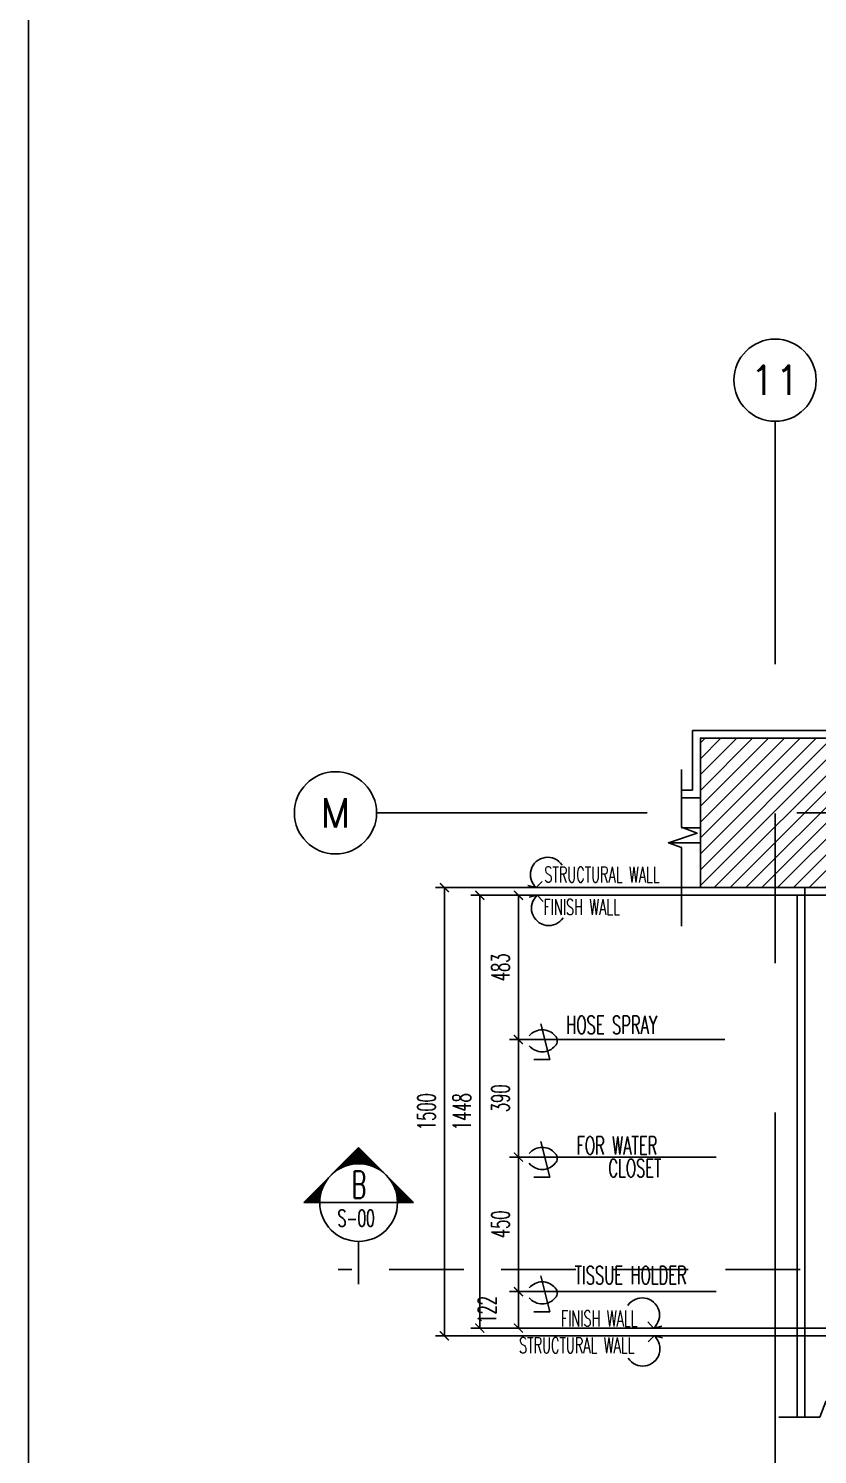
# Model space of a CAD drawing. Extents: x 417610.1 to 417639, y 43413.5 to 43433.4.
# Drawn here: x 417610.099 to 417612.739, y 43416.858 to 43421.629 of the extents above; entities that cross this region are included whole.
import ezdxf
from ezdxf.enums import TextEntityAlignment as Align

# ---------------------------------------------------------------- set-up
doc = ezdxf.new("R2010")
doc.units = 0
doc.header["$MEASUREMENT"] = 0
doc.header["$PDMODE"] = 3
doc.header["$PDSIZE"] = 0.1
doc.linetypes.add('CENTERX2', pattern=[4, 2.5, -0.5, 0.5, -0.5])
doc.linetypes.add('HIDDEN', pattern=[0.375, 0.25, -0.125])
doc.layers.get('0').update_dxf_attribs({"linetype": 'CONTINUOUS'})
doc.layers.get('DEFPOINTS').update_dxf_attribs({"linetype": 'CONTINUOUS'})
for name, color, linetype in [('2', 2, 'CONTINUOUS'), ('ARCDIMR', 4, 'CONTINUOUS'), ('AX', 6, 'CONTINUOUS'), ('AX-CR', 2, 'CONTINUOUS'), ('AX-TXT', 4, 'CONTINUOUS'), ('AXES', 11, 'CENTERX2'), ('COL', 2, 'CONTINUOUS'), ('DIM', 4, 'CONTINUOUS'), ('Dimout', 4, 'CONTINUOUS'), ('ELEV-MARK', 6, 'CONTINUOUS'), ('HAT', 8, 'CONTINUOUS'), ('INSUL', 7, 'CONTINUOUS'), ('Plaster', 7, 'CONTINUOUS'), ('TITLE', 6, 'CONTINUOUS'), ('TXT', 2, 'CONTINUOUS'), ('WALL', 6, 'CONTINUOUS')]:
    doc.layers.add(name, color=color, linetype=linetype)
doc.styles.add('ROMANS', font='ROMANS.shx', dxfattribs={"width": 0.6})
doc.dimstyles.new('R50', dxfattribs={"dimscale": 0, "dimtxt": 0.06, "dimasz": 0.03, "dimexe": 0.03, "dimexo": 0.03, "dimgap": 0.03, "dimtad": 1, "dimdec": 0, "dimlfac": 1000, "dimzin": 13, "dimdsep": 46, "dimtxsty": 'ROMANS', "dimblk": 'ARCHTICK', "dimcen": 0.09, "dimclrd": 4, "dimclre": 4, "dimclrt": 2, "dimadec": 0, "dimazin": 0, "dimtfac": 1, "dimtdec": 0, "dimtofl": 0, "dimtmove": 2, "dimatfit": 3, "dimldrblk": 'CLOSEDBLANK', "dimfxl": 0, "dimtolj": 1, "dimtzin": 0, "dimarcsym": 0})

# ---------------------------------------------------------------- blocks, each defined once
blk = doc.blocks.new('*X11')
at = {"color": 0}
for p, q in [((73379.2, 69507.8), (73872.4, 70001)), ((73379.2, 69560.8), (73819.4, 70001)), ((73379.2, 69613.9), (73766.3, 70001)), ((73379.2, 69666.9), (73713.3, 70001)), ((73379.2, 69719.9), (73660.3, 70001)), ((73379.2, 69773), (73607.2, 70001)), ((73379.2, 69826), (73554.2, 70001)), ((73379.2, 69879), (73501.2, 70001)), ((73379.2, 69932.1), (73448.1, 70001)), ((73379.2, 69985.1), (73395.1, 70001)), ((73425.4, 69501), (73879.2, 69954.8)), ((73478.5, 69501), (73879.2, 69901.7)), ((73531.5, 69501), (73879.2, 69848.7)), ((73584.5, 69501), (73879.2, 69795.7)), ((73637.6, 69501), (73879.2, 69742.6)), ((73690.6, 69501), (73879.2, 69689.6)), ((73743.6, 69501), (73879.2, 69636.6)), ((73796.7, 69501), (73879.2, 69583.5)), ((73849.7, 69501), (73879.2, 69530.5))]:
    blk.add_line(p, q, dxfattribs=at)
blk = doc.blocks.new('AXL')
at = {"layer": 'AX-CR'}
blk.add_circle((-350, 0), 350, dxfattribs=at)
at = {"layer": 'AX-TXT', "style": 'ROMANS'}
blk.add_attdef('AX', text='', height=250, dxfattribs=at).set_placement((-350, 0), align=Align.MIDDLE)
blk = doc.blocks.new('*X23')
at = {"color": 0}
for p, q in [((14608, 7877), (14819, 8088)), ((14625, 7890), (14821, 8086)), ((14637, 7899), (14823, 8084)), ((14647, 7905), (14825, 8082)), ((14656, 7910), (14826, 8081)), ((14664, 7915), (14828, 8079)), ((14671, 7919), (14830, 8077)), ((14678, 7922), (14832, 8075)), ((14685, 7925), (14833, 8073)), ((14691, 7928), (14835, 8072)), ((14697, 7930), (14837, 8070)), ((14703, 7933), (14839, 8068)), ((14709, 7935), (14841, 8066)), ((14714, 7937), (14842, 8065)), ((14719, 7938), (14844, 8063)), ((14725, 7940), (14846, 8061)), ((14730, 7941), (14848, 8059)), ((14734, 7943), (14849, 8058)), ((14739, 7944), (14851, 8056)), ((14744, 7945), (14853, 8054)), ((14749, 7946), (14855, 8052)), ((14753, 7947), (14856, 8051)), ((14757, 7948), (14858, 8049)), ((14762, 7949), (14860, 8047)), ((14766, 7950), (14862, 8045)), ((14770, 7950), (14863, 8043)), ((14774, 7951), (14865, 8042)), ((14778, 7951), (14867, 8040)), ((14782, 7952), (14869, 8038)), ((14786, 7952), (14871, 8036)), ((14790, 7953), (14872, 8035)), ((14794, 7953), (14874, 8033)), ((14798, 7953), (14876, 8031)), ((14802, 7953), (14878, 8029)), ((14805, 7954), (14879, 8028)), ((14809, 7954), (14881, 8026)), ((14813, 7954), (14883, 8024)), ((14816, 7954), (14885, 8022)), ((14820, 7954), (14886, 8020)), ((14823, 7954), (14888, 8019)), ((14827, 7954), (14890, 8017)), ((14830, 7954), (14892, 8015)), ((14834, 7953), (14894, 8013)), ((14837, 7953), (14895, 8012)), ((14840, 7953), (14897, 8010)), ((14844, 7953), (14899, 8008)), ((14847, 7953), (14901, 8006)), ((14850, 7952), (14902, 8005)), ((14853, 7952), (14904, 8003)), ((14856, 7952), (14906, 8001)), ((14860, 7951), (14908, 7999)), ((14863, 7951), (14909, 7997)), ((14866, 7950), (14911, 7996)), ((14869, 7950), (14913, 7994)), ((14872, 7949), (14915, 7992)), ((14875, 7949), (14917, 7990)), ((14878, 7948), (14918, 7989)), ((14881, 7948), (14920, 7987)), ((14884, 7947), (14922, 7985)), ((14887, 7947), (14924, 7983)), ((14890, 7946), (14925, 7982)), ((14893, 7945), (14927, 7980)), ((14895, 7945), (14929, 7978)), ((14898, 7944), (14931, 7976)), ((14901, 7943), (14932, 7974)), ((14904, 7942), (14934, 7973)), ((14907, 7942), (14936, 7971)), ((14909, 7941), (14938, 7969)), ((14912, 7940), (14939, 7967)), ((14915, 7939), (14941, 7966)), ((14917, 7938), (14943, 7964)), ((14920, 7937), (14945, 7962)), ((14923, 7937), (14947, 7960)), ((14925, 7936), (14948, 7959)), ((14928, 7935), (14950, 7957)), ((14931, 7934), (14952, 7955)), ((14933, 7933), (14954, 7953)), ((14936, 7932), (14955, 7952)), ((14938, 7931), (14957, 7950)), ((14941, 7930), (14959, 7948)), ((14943, 7929), (14961, 7946)), ((14946, 7928), (14962, 7944)), ((14948, 7927), (14964, 7943)), ((14951, 7926), (14966, 7941)), ((14953, 7925), (14968, 7939)), ((14956, 7923), (14970, 7937)), ((14958, 7922), (14971, 7936)), ((14960, 7921), (14973, 7934)), ((14963, 7920), (14975, 7932)), ((14965, 7919), (14977, 7930)), ((14967, 7918), (14978, 7929)), ((14970, 7916), (14980, 7927)), ((14972, 7915), (14982, 7925)), ((14974, 7914), (14984, 7923)), ((14977, 7913), (14985, 7921)), ((14979, 7911), (14987, 7920)), ((14981, 7910), (14989, 7918)), ((14983, 7909), (14991, 7916)), ((14986, 7908), (14993, 7914)), ((14988, 7906), (14994, 7913)), ((14990, 7905), (14996, 7911)), ((14992, 7903), (14998, 7909)), ((14994, 7902), (15000, 7907)), ((14997, 7901), (15001, 7906)), ((14999, 7899), (15003, 7904)), ((15001, 7898), (15005, 7902)), ((15003, 7896), (15007, 7900)), ((15005, 7895), (15008, 7898)), ((15007, 7894), (15010, 7897)), ((15009, 7892), (15012, 7895)), ((15011, 7891), (15014, 7893)), ((15013, 7889), (15016, 7891)), ((15015, 7888), (15017, 7890)), ((15017, 7886), (15019, 7888)), ((15019, 7884), (15021, 7886)), ((15021, 7883), (15023, 7884)), ((15023, 7881), (15024, 7883)), ((15025, 7880), (15026, 7881)), ((15027, 7878), (15028, 7879)), ((15029, 7877), (15030, 7877)), ((15031, 7875), (15031, 7875)), ((15033, 7873), (15033, 7874)), ((14360, 7629), (14571, 7839)), ((14364, 7629), (14557, 7822)), ((14368, 7629), (14549, 7810)), ((14371, 7629), (14542, 7800)), ((14375, 7629), (14537, 7791)), ((14378, 7629), (14533, 7783)), ((14382, 7629), (14529, 7776)), ((14385, 7629), (14525, 7769)), ((14389, 7629), (14522, 7762)), ((14392, 7629), (14519, 7756)), ((15035, 7872), (15035, 7872)), ((15036, 7870), (15037, 7870)), ((15038, 7868), (15038, 7868)), ((15040, 7867), (15040, 7867)), ((15042, 7865), (15042, 7865)), ((15044, 7863), (15044, 7863)), ((15046, 7861), (15046, 7861)), ((15047, 7860), (15047, 7860)), ((15051, 7856), (15051, 7856)), ((15053, 7854), (15053, 7854)), ((15054, 7852), (15054, 7853)), ((15056, 7851), (15056, 7851)), ((15058, 7849), (15058, 7849)), ((15059, 7847), (15060, 7847)), ((15061, 7845), (15061, 7845)), ((15063, 7843), (15063, 7844)), ((15064, 7841), (15065, 7842)), ((15066, 7839), (15067, 7840)), ((15068, 7837), (15069, 7838)), ((15069, 7836), (15070, 7837)), ((15071, 7834), (15072, 7835)), ((15072, 7832), (15074, 7833)), ((15074, 7830), (15076, 7831)), ((15076, 7828), (15077, 7830)), ((15077, 7826), (15079, 7828)), ((15079, 7824), (15081, 7826)), ((15080, 7822), (15083, 7824)), ((15082, 7820), (15084, 7822)), ((15083, 7818), (15086, 7821)), ((15085, 7815), (15088, 7819)), ((15086, 7813), (15090, 7817)), ((15087, 7811), (15092, 7815)), ((15089, 7809), (15093, 7814)), ((15090, 7807), (15095, 7812)), ((15092, 7805), (15097, 7810)), ((15093, 7803), (15099, 7808)), ((15094, 7801), (15100, 7807)), ((15096, 7798), (15102, 7805)), ((15097, 7796), (15104, 7803)), ((15098, 7794), (15106, 7801)), ((15100, 7792), (15107, 7799)), ((15101, 7790), (15109, 7798)), ((15102, 7787), (15111, 7796)), ((15104, 7785), (15113, 7794)), ((15105, 7783), (15115, 7792)), ((15106, 7780), (15116, 7791)), ((15107, 7778), (15118, 7789)), ((15108, 7776), (15120, 7787)), ((15110, 7773), (15122, 7785)), ((15111, 7771), (15123, 7784)), ((15112, 7769), (15125, 7782)), ((15113, 7766), (15127, 7780)), ((15114, 7764), (15129, 7778)), ((15115, 7761), (15130, 7777)), ((15116, 7759), (15132, 7775)), ((15117, 7756), (15134, 7773)), ((15118, 7754), (15136, 7771)), ((15119, 7751), (15137, 7769)), ((15121, 7749), (15139, 7768)), ((15122, 7746), (15141, 7766)), ((15122, 7744), (15143, 7764)), ((15123, 7741), (15145, 7762)), ((15124, 7739), (15146, 7761)), ((15125, 7736), (15148, 7759)), ((15126, 7733), (15150, 7757)), ((15127, 7731), (15152, 7755)), ((15128, 7728), (15153, 7754)), ((14396, 7629), (14517, 7750)), ((14399, 7629), (14515, 7744)), ((14403, 7629), (14513, 7739)), ((14406, 7629), (14511, 7733)), ((14410, 7629), (14509, 7728)), ((14413, 7629), (14507, 7723)), ((14417, 7629), (14506, 7718)), ((14421, 7629), (14505, 7713)), ((14424, 7629), (14503, 7708)), ((14428, 7629), (14502, 7703)), ((14431, 7629), (14501, 7699)), ((14435, 7629), (14500, 7694)), ((14438, 7629), (14499, 7690)), ((14442, 7629), (14499, 7686)), ((14445, 7629), (14498, 7681)), ((14449, 7629), (14497, 7677)), ((14452, 7629), (14497, 7673)), ((14456, 7629), (14496, 7669)), ((14459, 7629), (14496, 7665)), ((14463, 7629), (14495, 7661)), ((14466, 7629), (14495, 7657)), ((14470, 7629), (14494, 7653)), ((14474, 7629), (14494, 7649)), ((14477, 7629), (14494, 7646)), ((14481, 7629), (14494, 7642)), ((14484, 7629), (14494, 7638)), ((14488, 7629), (14494, 7635)), ((15129, 7725), (15155, 7752)), ((15130, 7723), (15157, 7750)), ((15130, 7720), (15159, 7748)), ((15131, 7717), (15160, 7746)), ((15132, 7714), (15162, 7745)), ((15133, 7712), (15164, 7743)), ((15133, 7709), (15166, 7741)), ((15134, 7706), (15168, 7739)), ((15135, 7703), (15169, 7738)), ((15136, 7700), (15171, 7736)), ((15136, 7697), (15173, 7734)), ((15137, 7695), (15175, 7732)), ((15137, 7692), (15176, 7731)), ((15138, 7689), (15178, 7729)), ((15139, 7686), (15180, 7727)), ((15139, 7683), (15182, 7725)), ((15140, 7680), (15183, 7723)), ((15140, 7676), (15185, 7722)), ((15140, 7673), (15187, 7720)), ((15141, 7670), (15189, 7718)), ((15141, 7667), (15191, 7716)), ((15142, 7664), (15192, 7715)), ((15142, 7661), (15194, 7713)), ((15142, 7658), (15196, 7711)), ((15143, 7654), (15198, 7709)), ((15143, 7651), (15199, 7708)), ((15143, 7648), (15201, 7706)), ((15143, 7644), (15203, 7704)), ((15143, 7641), (15205, 7702)), ((15143, 7637), (15206, 7700)), ((15143, 7634), (15208, 7699)), ((15144, 7631), (15210, 7697)), ((15145, 7629), (15212, 7695)), ((15149, 7629), (15214, 7693)), ((15152, 7629), (15215, 7692)), ((15156, 7629), (15217, 7690)), ((15159, 7629), (15219, 7688)), ((15163, 7629), (15221, 7686)), ((15167, 7629), (15222, 7685)), ((15170, 7629), (15224, 7683)), ((15174, 7629), (15226, 7681)), ((15177, 7629), (15228, 7679)), ((15181, 7629), (15229, 7678)), ((15184, 7629), (15231, 7676)), ((15188, 7629), (15233, 7674)), ((15191, 7629), (15235, 7672)), ((15195, 7629), (15236, 7670)), ((15198, 7629), (15238, 7669)), ((15202, 7629), (15240, 7667)), ((15205, 7629), (15242, 7665)), ((15209, 7629), (15244, 7663)), ((15212, 7629), (15245, 7662)), ((15216, 7629), (15247, 7660)), ((15220, 7629), (15249, 7658)), ((15223, 7629), (15251, 7656)), ((15227, 7629), (15252, 7655)), ((15230, 7629), (15254, 7653)), ((15234, 7629), (15256, 7651)), ((15237, 7629), (15258, 7649)), ((15241, 7629), (15259, 7647)), ((15244, 7629), (15261, 7646)), ((15248, 7629), (15263, 7644)), ((15251, 7629), (15265, 7642)), ((15255, 7629), (15267, 7640)), ((15258, 7629), (15268, 7639)), ((15262, 7629), (15270, 7637)), ((15266, 7629), (15272, 7635)), ((14491, 7629), (14494, 7631)), ((15269, 7629), (15274, 7633)), ((15273, 7629), (15275, 7632)), ((15276, 7629), (15277, 7630))]:
    blk.add_line(p, q, dxfattribs=at)
blk = doc.blocks.new('A$C00CD09EC')
at = {"layer": 'ELEV-MARK', "color": 6}
for p, q in [((0, 0.2734), (0.1838, 0.4572)), ((0.3677, 0.2734), (0.1838, 0.4572)), ((0.0538, 0.2734), (0, 0.2734)), ((0.3138, 0.2734), (0.0538, 0.2734)), ((0.3677, 0.2734), (0.3138, 0.2734))]:
    blk.add_line(p, q, dxfattribs=at)
at = {"layer": 'ELEV-MARK', "color": 6, "linetype": 'HIDDEN'}
for p, q in [((0.1838, 0), (0.1838, 0.1434)), ((1.6607, 0.0488), (0.1154, 0.0488))]:
    blk.add_line(p, q, dxfattribs=at)
at = {"layer": 'ELEV-MARK', "color": 6}
blk.add_circle((0.1838, 0.2734), 0.13, dxfattribs=at)
at = {"layer": 'ELEV-MARK', "color": 11, "xscale": -0.0004000000000132786, "yscale": 0.0004000000000132786, "zscale": 0.0004}
blk.add_blockref('*X23', (6.1113, -2.7781), dxfattribs=at)
at = {"layer": 'ELEV-MARK', "color": 6, "style": 'ROMANS', "width": 0.6}
blk.add_attdef('R', text='', height=0.09, dxfattribs=at).set_placement((0.1848, 0.3332), align=Align.MIDDLE)
at = {"layer": 'ELEV-MARK', "color": 2, "style": 'ROMANS', "width": 0.6}
blk.add_attdef('AR.00', text='', height=0.056, dxfattribs=at).set_placement((0.1756, 0.2211), align=Align.MIDDLE)
blk = doc.blocks.new('AXU')
at = {"layer": 'AX-CR'}
blk.add_circle((0, 350), 350, dxfattribs=at)
at = {"layer": 'AX-TXT', "style": 'ROMANS'}
blk.add_attdef('AX', text='', height=250, dxfattribs=at).set_placement((0, 350), align=Align.MIDDLE)
blk = doc.blocks.new('SCNTR', base_point=(3632.66, 549.66))
for q in [(3633.89, 554.57), (3636.1, 543.44)]:
    blk.add_line((3631.12, 543.44), q)
for centre, radius, start, end in [((3630.8, 549.38), 1.99, 133.3084, 182.4789), ((3633.47, 547.5), 5.23, 39.4883, 140.5117), ((3630.8, 549.21), 1.99, 177.5211, 226.6916), ((3633.47, 551.09), 5.23, 219.4883, 320.5117)]:
    blk.add_arc(centre, radius, start, end)
blk = doc.blocks.new('_ARCHTICK')
at = {"color": 0, "linetype": 'ByBlock', "const_width": 0.15}
blk.add_lwpolyline([(-0.5, -0.5), (0.5, 0.5)], dxfattribs=at)
blk = doc.blocks.new('*D60')
at = {"layer": 'DEFPOINTS', "color": 0}
for p in [(417611.7384, 43418.2462), (417612.4594, 43418.2462), (417612.4294, 43417.8527)]:
    blk.add_point(p, dxfattribs=at)
at = {"layer": 'Dimout', "color": 4, "lineweight": -2}
for p, q in [((417612.4294, 43418.2462), (417611.7084, 43418.2462)), ((417611.7384, 43417.8527), (417611.7384, 43418.2462)), ((417612.3994, 43417.8527), (417611.7084, 43417.8527))]:
    blk.add_line(p, q, dxfattribs=at)
at = {"layer": 'Dimout', "color": 4, "lineweight": -2, "xscale": 0.03, "yscale": 0.03, "zscale": 0.03}
for p, rotation in [((417611.7384, 43418.2462), 90), ((417611.7384, 43417.8527), 270)]:
    blk.add_blockref('_ARCHTICK', p, dxfattribs=dict(at, rotation=rotation))
at = {"layer": 'Dimout', "color": 2, "insert": (417611.6784, 43418.0495), "char_height": 0.06, "attachment_point": 5, "rotation": 90, "style": 'ROMANS'}
blk.add_mtext('\\A1;390', dxfattribs=at)
blk = doc.blocks.new('_ClosedBlank')
at = {"color": 0, "linetype": 'ByBlock', "lineweight": -2}
for p, q in [((-1, 0.17), (0, 0)), ((-1, 0.17), (-1, -0.17)), ((0, 0), (-1, -0.17))]:
    blk.add_line(p, q, dxfattribs=at)
blk = doc.blocks.new('*D61')
at = {"layer": 'DEFPOINTS', "color": 0}
for p in [(417611.7384, 43417.8527), (417612.4294, 43417.8527), (417612.4294, 43417.4027)]:
    blk.add_point(p, dxfattribs=at)
at = {"layer": 'Dimout', "color": 4, "lineweight": -2}
for p, q in [((417612.3994, 43417.8527), (417611.7084, 43417.8527)), ((417611.7384, 43417.4027), (417611.7384, 43417.8527)), ((417612.3994, 43417.4027), (417611.7084, 43417.4027))]:
    blk.add_line(p, q, dxfattribs=at)
at = {"layer": 'Dimout', "color": 4, "lineweight": -2, "xscale": 0.03, "yscale": 0.03, "zscale": 0.03}
for p, rotation in [((417611.7384, 43417.8527), 90), ((417611.7384, 43417.4027), 270)]:
    blk.add_blockref('_ARCHTICK', p, dxfattribs=dict(at, rotation=rotation))
at = {"layer": 'Dimout', "color": 2, "insert": (417611.6784, 43417.6277), "char_height": 0.06, "attachment_point": 5, "rotation": 90, "style": 'ROMANS'}
blk.add_mtext('\\A1;450', dxfattribs=at)
blk = doc.blocks.new('*D62')
at = {"layer": '2', "color": 4, "lineweight": -2}
for p, q in [((417612.843, 43418.7287), (417611.7084, 43418.7287)), ((417611.7384, 43418.7287), (417611.7384, 43418.2462)), ((417612.4294, 43418.2462), (417611.7084, 43418.2462))]:
    blk.add_line(p, q, dxfattribs=at)
at = {"layer": 'DEFPOINTS', "color": 0}
for p in [(417612.873, 43418.7287), (417611.7384, 43418.2462), (417612.4594, 43418.2462)]:
    blk.add_point(p, dxfattribs=at)
at = {"layer": '2', "color": 4, "lineweight": -2, "xscale": 0.03, "yscale": 0.03, "zscale": 0.03}
for p, rotation in [((417611.7384, 43418.7287), 90), ((417611.7384, 43418.2462), 270)]:
    blk.add_blockref('_ARCHTICK', p, dxfattribs=dict(at, rotation=rotation))
at = {"layer": '2', "color": 2, "insert": (417611.6784, 43418.4875), "char_height": 0.06, "attachment_point": 5, "rotation": 90, "style": 'ROMANS'}
blk.add_mtext('\\A1;483', dxfattribs=at)
blk = doc.blocks.new('*D63')
at = {"layer": '2', "color": 4, "lineweight": -2}
for p, q in [((417612.3694, 43417.4027), (417611.7084, 43417.4027)), ((417611.7384, 43417.2807), (417611.7384, 43417.4027)), ((417612.843, 43417.2807), (417611.7084, 43417.2807))]:
    blk.add_line(p, q, dxfattribs=at)
at = {"layer": 'DEFPOINTS', "color": 0}
for p in [(417611.7384, 43417.4027), (417612.3994, 43417.4027), (417612.873, 43417.2807)]:
    blk.add_point(p, dxfattribs=at)
at = {"layer": '2', "color": 4, "lineweight": -2, "xscale": 0.03, "yscale": 0.03, "zscale": 0.03}
for p, rotation in [((417611.7384, 43417.4027), 90), ((417611.7384, 43417.2807), 270)]:
    blk.add_blockref('_ARCHTICK', p, dxfattribs=dict(at, rotation=rotation))
at = {"layer": '2', "color": 2, "insert": (417611.6334, 43417.3417), "char_height": 0.06, "attachment_point": 5, "rotation": 90, "style": 'ROMANS'}
blk.add_mtext('\\A1;122', dxfattribs=at)
blk = doc.blocks.new('*D64')
at = {"layer": '2', "color": 4, "lineweight": -2}
for p, q in [((417611.7084, 43418.7287), (417611.579, 43418.7287)), ((417611.609, 43417.2807), (417611.609, 43418.7287)), ((417611.7084, 43417.2807), (417611.579, 43417.2807))]:
    blk.add_line(p, q, dxfattribs=at)
at = {"layer": 'DEFPOINTS', "color": 0}
for p in [(417611.609, 43418.7287), (417611.7384, 43418.7287), (417611.7384, 43417.2807)]:
    blk.add_point(p, dxfattribs=at)
at = {"layer": '2', "color": 4, "lineweight": -2, "xscale": 0.03, "yscale": 0.03, "zscale": 0.03}
for p, rotation in [((417611.609, 43418.7287), 90), ((417611.609, 43417.2807), 270)]:
    blk.add_blockref('_ARCHTICK', p, dxfattribs=dict(at, rotation=rotation))
at = {"layer": '2', "color": 2, "insert": (417611.549, 43418.0047), "char_height": 0.06, "attachment_point": 5, "rotation": 90, "style": 'ROMANS'}
blk.add_mtext('\\A1;1448', dxfattribs=at)
blk = doc.blocks.new('*D65')
at = {"layer": '2', "color": 4, "lineweight": -2}
for p, q in [((417612.817, 43418.7547), (417611.4608, 43418.7547)), ((417611.4908, 43418.7547), (417611.4908, 43417.2547)), ((417612.817, 43417.2547), (417611.4608, 43417.2547))]:
    blk.add_line(p, q, dxfattribs=at)
at = {"layer": 'DEFPOINTS', "color": 0}
for p in [(417612.847, 43418.7547), (417611.4908, 43417.2547), (417612.847, 43417.2547)]:
    blk.add_point(p, dxfattribs=at)
at = {"layer": '2', "color": 4, "lineweight": -2, "xscale": 0.03, "yscale": 0.03, "zscale": 0.03}
for p, rotation in [((417611.4908, 43418.7547), 90), ((417611.4908, 43417.2547), 270)]:
    blk.add_blockref('_ARCHTICK', p, dxfattribs=dict(at, rotation=rotation))
at = {"layer": '2', "color": 2, "insert": (417611.4308, 43418.0047), "char_height": 0.06, "attachment_point": 5, "rotation": 90, "style": 'ROMANS'}
blk.add_mtext('\\A1;1500', dxfattribs=at)
blk = doc.blocks.new('STRUC.W')
at = {"layer": 'DIM'}
blk.add_arc((0.0435, 0.0496), 0.066, 33.1771, 228.7793, dxfattribs=at)
at = {"layer": 'WALL'}
for q in [(-0.0318, 0.0075), (0.0228, 0.0234)]:
    blk.add_line((0, 0), q, dxfattribs=at)
at = {"layer": 'TXT', "style": 'ROMANS', "width": 0.6}
blk.add_text('STRUCTURAL WALL', height=0.06, dxfattribs=at).set_placement((0.0308, 0.0198))
blk = doc.blocks.new('FINISH.W')
at = {"layer": 'DIM'}
blk.add_arc((0.0435, -0.0496), 0.066, 131.2207, 326.8229, dxfattribs=at)
at = {"layer": 'WALL'}
for q in [(-0.0318, -0.0075), (0.0228, -0.0234)]:
    blk.add_line((0, 0), q, dxfattribs=at)
at = {"layer": 'TXT', "style": 'ROMANS', "width": 0.6}
blk.add_text('FINISH WALL', height=0.06, dxfattribs=at).set_placement((0.0232, -0.0748))
blk = doc.blocks.new('FINISH.WALL')
at = {"layer": 'DIM'}
blk.add_arc((-0.0435, 0.0496), 0.066, 311.2207, 146.8229, dxfattribs=at)
at = {"layer": 'WALL'}
for q in [(-0.0228, 0.0234), (0.0318, 0.0075)]:
    blk.add_line((0, 0), q, dxfattribs=at)
at = {"layer": 'TXT', "style": 'ROMANS', "width": 0.6}
blk.add_text('FINISH WALL', height=0.06, dxfattribs=at).set_placement((-0.3548, 0.0066))
blk = doc.blocks.new('STTRUC.WALL')
at = {"layer": 'DIM'}
blk.add_arc((-0.0435, -0.0496), 0.066, 213.1771, 48.7793, dxfattribs=at)
at = {"layer": 'WALL'}
for q in [(-0.0228, -0.0234), (0.0318, -0.0075)]:
    blk.add_line((0, 0), q, dxfattribs=at)
at = {"layer": 'TXT', "style": 'ROMANS', "width": 0.6}
blk.add_text('STRUCTURAL WALL', height=0.06, dxfattribs=at).set_placement((-0.516, -0.066))

msp = doc.modelspace()

# ---------------------------------------------------------------- linework, layer by layer
at = {"layer": '2'}
for points in [[(417612.284, 43418.625), (417612.284, 43418.8885), (417612.24, 43418.9045), (417612.336, 43418.9365), (417612.284, 43418.9566), (417612.284, 43419.1492)], [(417612.9313, 43416.983), (417612.8147, 43416.983), (417612.7987, 43416.939), (417612.7667, 43417.035), (417612.7467, 43416.983), (417612.6098, 43416.983)]]:
    msp.add_lwpolyline(points, dxfattribs=at)
at = {"layer": 'AXES'}
for p, q in [((417612.597, 43415.5021), (417612.597, 43420.3148)), ((417616.1694, 43419.0047), (417611.2637, 43419.0047))]:
    msp.add_line(p, q, dxfattribs=at)
at = {"layer": 'COL'}
msp.add_lwpolyline([(417612.347, 43418.7547), (417612.347, 43419.2547), (417612.847, 43419.2547), (417612.847, 43418.7547)], close=True, dxfattribs=at)
at = {"layer": 'INSUL'}
for p, q in [((417612.284, 43418.9547), (417612.347, 43418.9547)), ((417612.2406, 43418.9047), (417612.347, 43418.9047))]:
    msp.add_line(p, q, dxfattribs=at)
at = {"layer": 'Plaster'}
for p, q in [((417612.873, 43419.2807), (417612.321, 43419.2807)), ((417612.321, 43419.2807), (417612.321, 43419.0807)), ((417612.321, 43419.0807), (417612.284, 43419.0807)), ((417612.671, 43418.7287), (417612.284, 43418.7287)), ((417612.671, 43418.7287), (417612.671, 43416.983))]:
    msp.add_line(p, q, dxfattribs=at)
at = {"layer": 'TITLE'}
msp.add_line((417610.0994, 43433.42), (417610.0994, 43413.495), dxfattribs=at)
at = {"layer": 'WALL'}
for p, q in [((417612.347, 43419.0547), (417612.284, 43419.0547)), ((417612.347, 43418.7547), (417612.284, 43418.7547)), ((417612.697, 43418.7547), (417612.697, 43416.983))]:
    msp.add_line(p, q, dxfattribs=at)

# ---------------------------------------------------------------- block references
at = {"layer": 'ARCDIMR', "xscale": -0.01075199997285381, "yscale": 0.01075200000195764, "zscale": 0.010752}
for p in [(417611.8268, 43418.2458), (417611.8268, 43417.8523), (417611.8268, 43417.4023)]:
    msp.add_blockref('SCNTR', p, dxfattribs=at)
at = {"layer": 'AX', "xscale": 0.0003928571428904044, "yscale": 0.0003928571200231101, "zscale": 0.0003928571242306922}
for name, p, values in [('AXU', (417612.597, 43420.3148), {'AX': '11'}), ('AXL', (417611.2637, 43419.0047), {'AX': 'M'})]:
    msp.add_blockref(name, p, dxfattribs=at).add_auto_attribs(values)
at = {"layer": 'HAT', "xscale": 0.001000000047497451, "yscale": 0.0009999999892897904, "zscale": 0.001}
msp.add_blockref('*X11', (417538.9678, 43349.2537), dxfattribs=at)
at = {"layer": 'Plaster'}
msp.add_blockref('A$C00CD09EC', (417611.02, 43417.4273), dxfattribs=at).add_auto_attribs({'R': 'B', 'AR.00': 'S-00'})
at = {"layer": 'WALL', "xscale": 0.874999999996362, "yscale": 0.874999999996362, "zscale": 0.875}
for name, p in [('STRUC.W', (417611.798, 43418.7547)), ('FINISH.W', (417611.8016, 43418.7287))]:
    msp.add_blockref(name, p, dxfattribs=at)
at = {"layer": 'WALL', "extrusion": (0, 0, -1), "xscale": -0.875, "yscale": 0.875, "zscale": -0.875}
for name, p in [('FINISH.WALL', (-417612.1907, 43417.2807)), ('STTRUC.WALL', (-417612.1921, 43417.2547))]:
    msp.add_blockref(name, p, dxfattribs=at)

# ---------------------------------------------------------------- texts
at = {"layer": 'TXT', "style": 'ROMANS', "width": 0.6}
for s, p in [('HOSE SPRAY', (417611.8986, 43418.2649)), ('FOR WATER', (417611.9331, 43417.8614)), ('CLOSET', (417612.0393, 43417.786)), ('TISSUE HOLDER', (417611.9266, 43417.4274))]:
    msp.add_text(s, height=0.06, dxfattribs=at).set_placement(p)

# ---------------------------------------------------------------- dimensions: what is measured, and where the dimension line sits
at = {"layer": '2'}
for base, p1, p2, picture, middle in [((417611.4908, 43417.2547), (417612.847, 43418.7547), (417612.847, 43417.2547), '*D65', (417611.4308, 43418.0047)), ((417611.609, 43418.7287), (417611.7384, 43417.2807), (417611.7384, 43418.7287), '*D64', (417611.549, 43418.0047)), ((417611.73845, 43418.24621), (417612.87301, 43418.72872), (417612.45937, 43418.24621), '*D62', (417611.67845, 43418.48747)), ((417611.7384, 43417.4027), (417612.873, 43417.2807), (417612.3994, 43417.4027), '*D63', (417611.6334, 43417.3417))]:
    dim = msp.add_linear_dim(base=base, p1=p1, p2=p2, angle=90, dimstyle='R50', override={"dimscale": 1}, dxfattribs=at)
    dim.commit()
    dim.dimension.update_dxf_attribs({"geometry": picture, "text_midpoint": middle})
at = {"layer": 'Dimout'}
dim = msp.add_linear_dim(base=(417611.7384, 43418.2462), p1=(417612.4294, 43417.8527), p2=(417612.4594, 43418.2462), angle=270, text='390', dimstyle='R50', override={"dimscale": 1}, dxfattribs=at)
dim.commit()
dim.dimension.update_dxf_attribs({"geometry": '*D60', "text_midpoint": (417611.6784, 43418.0495)})
dim = msp.add_linear_dim(base=(417611.7384, 43417.8527), p1=(417612.4294, 43417.4027), p2=(417612.4294, 43417.8527), angle=270, dimstyle='R50', override={"dimscale": 1}, dxfattribs=at)
dim.commit()
dim.dimension.update_dxf_attribs({"geometry": '*D61', "text_midpoint": (417611.6784, 43417.6277)})

doc.saveas('drawing.dxf')
